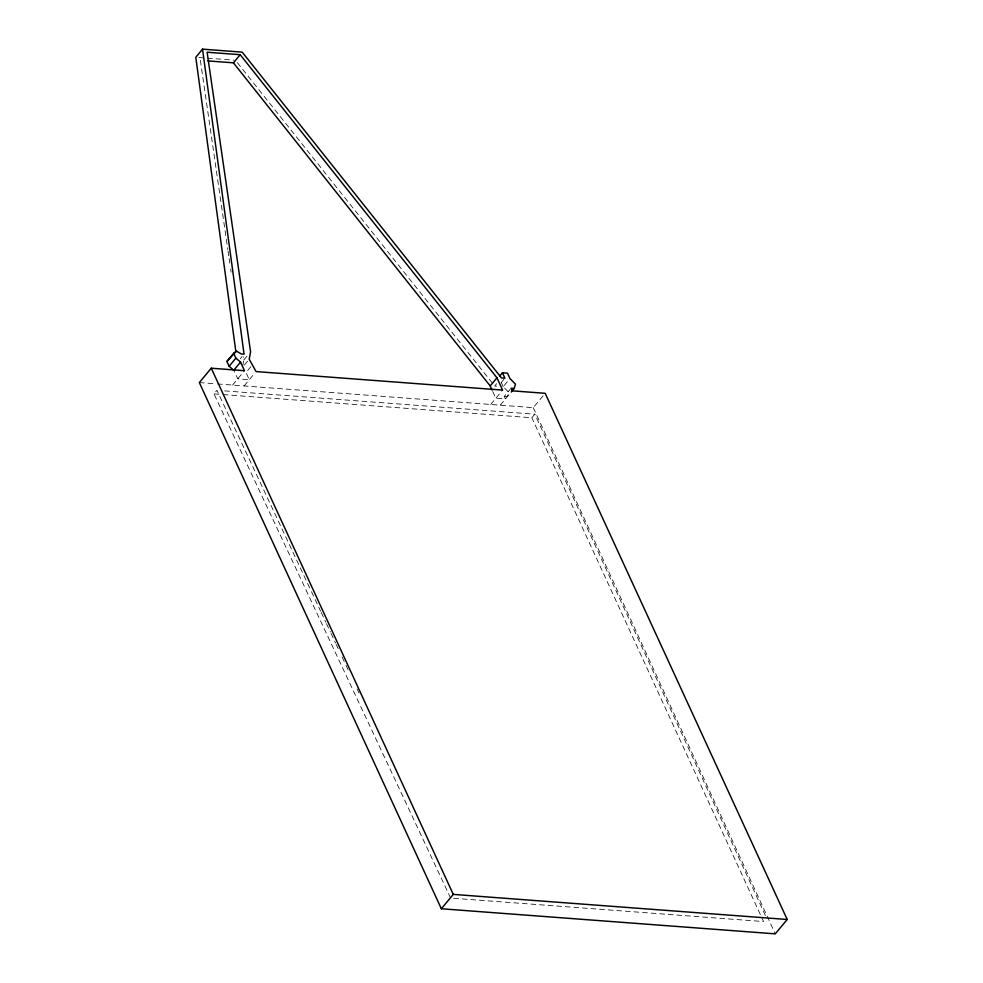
<?xml version="1.0" encoding="UTF-8"?>
<svg xmlns="http://www.w3.org/2000/svg" width="983" height="983" viewBox="0 0 983 983"><rect width="100%" height="100%" fill="white"/><g stroke="black" fill="none" stroke-linecap="round" stroke-linejoin="round"><path stroke-width="0.74" stroke-dasharray="4.92 3.69" d="M242.752 365.848L243.821 359.938L243.379 356.915M240.208 358.82L242.137 356.497M450.607 898.044L213.987 393.888L216.96 390.312L310.825 590.316M243.821 359.938L248.65 354.138M244.411 365L248.269 360.356M232.566 385.078L244.497 370.714M250.825 366.745L245.996 372.545L249.289 379.708L237.751 378.836L233.794 370.247M244.116 385.938L255.076 372.741M496.636 383.714L494.707 386.036L498.148 386.307M501.035 382.817L503.935 379.327M504.181 385.52L509.968 378.553M490.677 404.468L502.62 390.104M492.716 391.406L495.862 398.238L505.422 398.951L504.291 396.382L510.091 389.415M500.249 405.193L512.18 390.829M217.452 383.935L533.265 407.662L543.366 395.51M223.166 394.576L531.852 417.763L534.826 414.199L766.543 917.999M198.836 57.505L233.917 60.147M504.291 396.382L507.425 396.628L508.727 392.291L504.132 387.621M199.328 382.571L215.941 383.825M224.603 390.89L534.826 414.199M213.987 393.888L221.63 394.453M453.654 898.278L763.57 921.562L531.852 417.763M237.345 62.654L492.79 383.653M311.476 591.705L320.605 611.143M321.257 612.532L325.815 622.251M326.467 623.64L330.374 631.971M331.025 633.371L335.596 643.091M336.247 644.479L338.201 648.645M342.109 656.976L345.365 663.918M346.016 665.307L349.284 672.249M357.099 688.923L359.053 693.089M533.265 407.662L775.28 933.85M501.355 382.633L503.222 386.688M200.372 60.344L227.798 249.485M228.019 250.997L228.904 257.054M229.125 258.566L229.776 263.1M230.661 269.158L231.091 272.18"/><path stroke-width="1.47" d="M511.283 391.984L514.17 388.494L515.473 384.156L509.968 378.553L507.486 373.159L502.424 372.778L499.524 376.268M502.424 372.778L504.893 378.172L501.453 377.914L242.199 52.136L202.535 49.15L195.789 57.284L235.859 351.681M207.88 60.909L233.426 62.826L240.184 54.704L496.956 377.804L502.62 390.104L256.047 371.574L249.227 359.188L250.579 351.816L207.118 52.222L240.184 54.704M202.535 49.15L244.067 354.175L241.302 353.966L236.399 351.054L233.671 353.327L235.883 358.144L240.552 362.125L244.497 370.714L211.259 368.207L199.328 382.571L441.342 908.759L775.28 933.85L787.211 919.486L545.196 393.311L512.18 390.829L511.049 388.26L514.17 388.494M240.552 362.125L233.794 370.247L229.137 366.278L226.913 361.461L233.671 353.327M236.399 351.054L226.913 361.461M229.137 366.278L235.883 358.144M492.09 390.03L490.198 385.938L496.956 377.804M441.342 908.759L453.274 894.395L787.211 919.486M233.426 62.826L490.198 385.938M211.259 368.207L453.274 894.395"/></g></svg>
